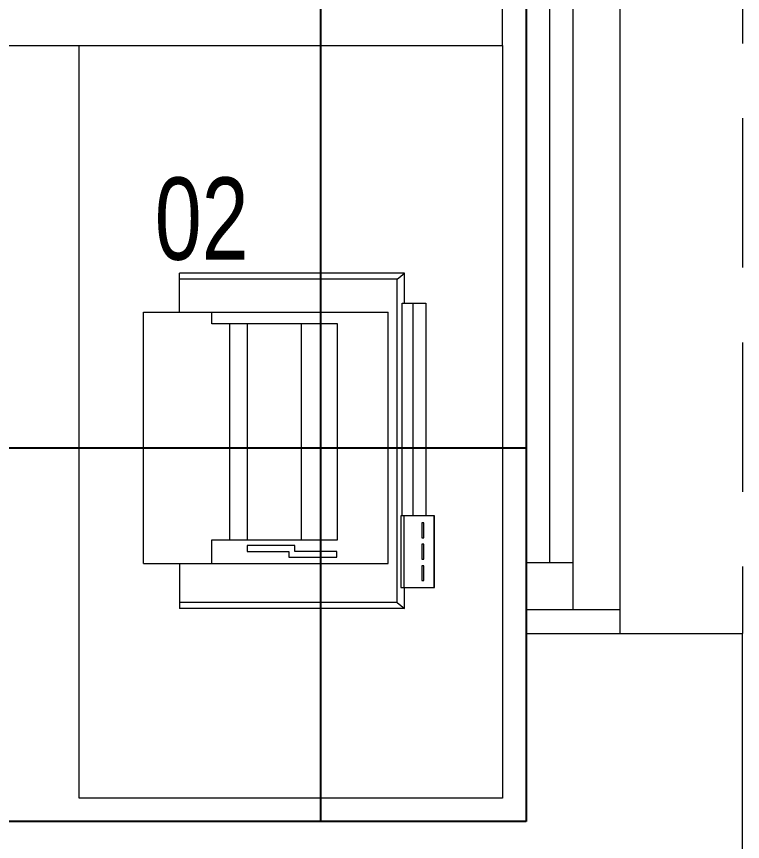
# Model space of a CAD drawing. Header units: inches. Extents: x -12418 to 57169, y -29325 to 19878.
# Drawn here: x 48276 to 49048, y 5581 to 6458 of the extents above; entities that cross this region are included whole.
import ezdxf

# ---------------------------------------------------------------- set-up
doc = ezdxf.new("R2010")
doc.units = ezdxf.units.IN
doc.header["$LTSCALE"] = 25
doc.header["$MEASUREMENT"] = 0
doc.linetypes.add('00-Ground Floor$0$HIDDEN', pattern=[9.525, 6.35, -3.175])
doc.layers.get('0').update_dxf_attribs({"color": 8})
for name, color, linetype, lineweight in [('00-Ground Floor$0$72_EGR_EQP_TAG', 142, 'Continuous', 5), ('00-Ground Floor$0$Aluminum', 251, 'Continuous', 5), ('00-Ground Floor$0$LOADING', 253, 'Continuous', 5), ('00-Ground Floor$0$NEW Wall', 166, 'Continuous', 5), ('00-Ground Floor$0$Proj', 251, 'Continuous', 5), ('00-Ground Floor$0$Walls', 251, 'Continuous', 5)]:
    doc.layers.add(name, color=color, linetype=linetype, lineweight=lineweight)
doc.layers.add('00-Ground Floor$0$False Ceiling', color=251, linetype='Continuous')
doc.styles.add('00-Ground Floor$0$X3G_ENTITY_257CFD', font='swisscl.ttf', dxfattribs={"height": 200})

# ---------------------------------------------------------------- blocks, each defined once
blk = doc.blocks.new('00-Ground Floor$0$ITPPLT2C-P')
at = {"color": 0}
for p, q in [((0.02286, 0.03177), (0.26184, 0.03177)), ((0.03041, 0.02557), (0.02286, 0.03177)), ((0.02286, 0), (0.02286, 0.03177)), ((0.26184, -0.00959), (0.26184, 0.03177)), ((0.03041, -0.31823), (0.03041, 0.02557)), ((0.03041, 0.02557), (0.26184, 0.02557)), ((0, 0), (0, -0.22622)), ((0.02518, 0), (0, 0)), ((0.01395, 0), (0.01395, -0.22622)), ((0.02518, 0), (0.01395, 0)), ((0.02518, -0.22622), (0.02518, 0)), ((0.0401, -0.27688), (0.0401, -0.00959)), ((0.3, -0.00959), (0.0401, -0.00959)), ((0.22741, -0.02218), (0.22741, -0.00959)), ((0.3, -0.27688), (0.3, -0.00959)), ((0.09395, -0.2515), (0.09395, -0.02218)), ((0.09395, -0.02218), (0.22741, -0.02218)), ((0.13211, -0.2515), (0.13211, -0.02218)), ((0.18945, -0.2515), (0.18945, -0.02218)), ((0.20824, -0.2515), (0.20824, -0.02218)), ((-0.0091, -0.22622), (0.02673, -0.22622)), ((-0.0091, -0.30235), (-0.0091, -0.22622)), ((-0.00872, -0.22622), (0.02363, -0.22622)), ((-0.00872, -0.30235), (-0.00872, -0.22622)), ((0, -0.22622), (0.02518, -0.22622)), ((0.01395, -0.22622), (0.02518, -0.22622)), ((0.02363, -0.22622), (0.02363, -0.30235)), ((0.02673, -0.22622), (0.02673, -0.30235)), ((0.00232, -0.24947), (0.00232, -0.23339)), ((0.00232, -0.23339), (0.00446, -0.23339)), ((0.00446, -0.23339), (0.00446, -0.24947)), ((0.00446, -0.24947), (0.00232, -0.24947)), ((0.22741, -0.2515), (0.09395, -0.2515)), ((0.22741, -0.27688), (0.22741, -0.2515)), ((0.00232, -0.27213), (0.00232, -0.25625)), ((0.00232, -0.25625), (0.00446, -0.25625)), ((0.00446, -0.25625), (0.00446, -0.27213)), ((0.13947, -0.2575), (0.19003, -0.2575)), ((0.13947, -0.26409), (0.13947, -0.2575)), ((0.19003, -0.2575), (0.19003, -0.26409)), ((0.09472, -0.2701), (0.09472, -0.26409)), ((0.09472, -0.26409), (0.13947, -0.26409)), ((0.14567, -0.2701), (0.09472, -0.2701)), ((0.19003, -0.26409), (0.14567, -0.26409)), ((0.14567, -0.26409), (0.14567, -0.2701)), ((0.00446, -0.27213), (0.00232, -0.27213)), ((0.00232, -0.29499), (0.00232, -0.2793)), ((0.00232, -0.2793), (0.00446, -0.2793)), ((0.00446, -0.2793), (0.00446, -0.29499)), ((0.3, -0.27688), (0.0401, -0.27688)), ((0.26184, -0.27688), (0.26184, -0.32462)), ((0.00446, -0.29499), (0.00232, -0.29499)), ((0.02673, -0.30235), (-0.0091, -0.30235)), ((0.02363, -0.30235), (-0.00872, -0.30235)), ((0.02286, -0.32462), (0.02286, -0.30235)), ((0.03041, -0.31823), (0.02286, -0.32462)), ((0.03041, -0.31823), (0.26184, -0.31823)), ((0.02286, -0.32462), (0.26184, -0.32462))]:
    blk.add_line(p, q, dxfattribs=at)
blk = doc.blocks.new('00-Ground Floor$0$GF21042A-P')
for p, q in [((1.4, 0.75), (0, 0.75)), ((0, 0.75), (0, 0)), ((1.4, 0), (1.4, 0.75)), ((0, 0), (1.4, 0))]:
    blk.add_line(p, q)
at = {"color": 2, "linetype": '00-Ground Floor$0$HIDDEN'}
for p, q in [((0, 0.45), (0.4, 0.45)), ((0.4, 0.45), (0.4, 0))]:
    blk.add_line(p, q, dxfattribs=at)
blk = doc.blocks.new('*X550')
at = {"color": 0}
for p, q in [((5, 3), (5, 3)), ((5, 3), (5, 3)), ((5, 3), (5, 3)), ((5, 3), (5, 3)), ((5, 3), (5, 3)), ((5, 3), (5, 3)), ((5, 3), (5, 3)), ((5, 3), (5, 3)), ((5, 3), (5, 3)), ((5, 3), (5, 3)), ((5, 3), (5, 3)), ((5, 3), (5, 3)), ((5, 3), (5, 3)), ((5, 3), (5, 3)), ((5, 3), (5, 3)), ((5, 3), (5, 3)), ((5, 3), (5, 3)), ((5, 3), (5, 3)), ((5, 3), (5, 3)), ((5, 3), (5, 3)), ((5, 3), (5, 3)), ((5, 3), (5, 3)), ((5, 3), (5, 3)), ((5, 3), (5, 3)), ((5, 3), (5, 3)), ((5, 3), (5, 3)), ((5, 3), (5, 3)), ((5, 3), (5, 3)), ((5, 3), (5, 3)), ((5, 3), (5, 3)), ((5, 3), (5, 3)), ((5, 3), (5, 3)), ((5, 3), (5, 3)), ((5, 3), (5, 3)), ((5, 3), (5, 3)), ((5, 3), (5, 3)), ((5, 3), (5, 3)), ((5, 3), (5, 3)), ((5, 3), (5, 3)), ((5, 3), (5, 3)), ((5, 3), (5, 3)), ((5, 3), (5, 3)), ((5, 3), (5, 3)), ((5, 3), (5, 3)), ((5, 3), (5, 3)), ((5, 3), (5, 3)), ((5, 3), (5, 3)), ((5, 3), (5, 3)), ((5, 3), (5, 3)), ((5, 3), (5, 3)), ((5, 3), (5, 3)), ((5, 3), (5, 3)), ((5, 3), (5, 3)), ((5, 3), (5, 3)), ((5, 3), (5, 3)), ((5, 3), (5, 3)), ((5, 3), (5, 3)), ((5, 3), (5, 3)), ((5, 3), (5, 3)), ((5, 3), (5, 3)), ((5, 3), (5, 3)), ((5, 3), (5, 3)), ((5, 3), (5, 3)), ((5, 3), (5, 3)), ((5, 3), (5, 3)), ((5, 3), (5, 3)), ((6, 3), (5, 3)), ((5, 3), (5, 3)), ((6, 3), (5, 3)), ((5, 3), (5, 3)), ((6, 3), (5, 3)), ((5, 3), (5, 3)), ((6, 3), (5, 3)), ((5, 3), (5, 3)), ((5, 3), (5, 3)), ((5, 3), (5, 3)), ((5, 3), (5, 3)), ((5, 3), (5, 3)), ((5, 3), (5, 3)), ((5, 3), (5, 3)), ((5, 3), (5, 3)), ((5, 3), (5, 3)), ((5, 3), (5, 3)), ((5, 3), (5, 3)), ((5, 3), (5, 3)), ((5, 3), (5, 3)), ((5, 3), (5, 3)), ((5, 3), (5, 3)), ((5, 3), (5, 3)), ((5, 3), (5, 3)), ((5, 3), (5, 3)), ((5, 3), (5, 3)), ((5, 3), (5, 3)), ((5, 3), (5, 3)), ((5, 3), (5, 3)), ((5, 3), (5, 3)), ((6, 3), (6, 3)), ((6, 3), (6, 3)), ((6, 3), (6, 3)), ((6, 3), (6, 3)), ((6, 3), (6, 3)), ((6, 3), (6, 3)), ((6, 3), (6, 3)), ((6, 3), (6, 3)), ((6, 3), (6, 3)), ((6, 3), (6, 3)), ((6, 3), (6, 3)), ((6, 3), (6, 3)), ((6, 3), (6, 3)), ((6, 3), (6, 3)), ((6, 3), (6, 3)), ((6, 3), (6, 3)), ((6, 3), (6, 3)), ((6, 3), (6, 3)), ((6, 3), (6, 3)), ((6, 3), (6, 3)), ((6, 3), (6, 3)), ((6, 3), (6, 3)), ((6, 3), (6, 3)), ((6, 3), (6, 3)), ((6, 3), (6, 3)), ((6, 3), (6, 3)), ((6, 3), (6, 3)), ((6, 3), (6, 3)), ((6, 3), (6, 3)), ((6, 3), (6, 3)), ((6, 3), (6, 3)), ((6, 3), (6, 3)), ((6, 3), (6, 3)), ((6, 3), (6, 3)), ((6, 3), (6, 3)), ((6, 3), (6, 3)), ((6, 3), (6, 3)), ((6, 3), (6, 3)), ((6, 3), (6, 3)), ((6, 3), (6, 3)), ((6, 3), (6, 3)), ((6, 3), (6, 3)), ((6, 3), (6, 3)), ((6, 3), (6, 3)), ((6, 3), (6, 3)), ((6, 3), (6, 3)), ((6, 3), (6, 3)), ((6, 3), (6, 3)), ((6, 3), (6, 3)), ((6, 3), (6, 3)), ((6, 3), (6, 3)), ((6, 3), (6, 3)), ((6, 3), (6, 3)), ((6, 3), (6, 3)), ((6, 3), (6, 3)), ((6, 3), (6, 3)), ((6, 3), (6, 3)), ((6, 3), (6, 3)), ((6, 3), (6, 3)), ((6, 3), (6, 3)), ((6, 3), (6, 3)), ((6, 3), (6, 3)), ((6, 3), (6, 3)), ((6, 3), (6, 3)), ((6, 3), (6, 3)), ((6, 3), (6, 3)), ((6, 3), (6, 3)), ((6, 3), (6, 3)), ((6, 3), (6, 3)), ((6, 3), (6, 3)), ((6, 3), (6, 3)), ((6, 3), (6, 3)), ((6, 3), (6, 3)), ((6, 3), (6, 3)), ((6, 3), (6, 3)), ((6, 3), (6, 3)), ((6, 3), (6, 3)), ((6, 3), (6, 3)), ((6, 3), (6, 3)), ((6, 3), (6, 3)), ((6, 3), (6, 3)), ((6, 3), (6, 3)), ((6, 3), (6, 3)), ((6, 3), (6, 3)), ((6, 3), (6, 3)), ((6, 3), (6, 3)), ((6, 3), (6, 3)), ((6, 3), (6, 3)), ((6, 3), (6, 3)), ((6, 3), (6, 3)), ((6, 3), (6, 3)), ((6, 3), (6, 3)), ((6, 3), (6, 3)), ((6, 3), (6, 3)), ((6, 3), (6, 3)), ((6, 3), (6, 3)), ((6, 3), (6, 3)), ((6, 3), (6, 3)), ((6, 3), (6, 3)), ((6, 3), (6, 3)), ((6, 3), (6, 3)), ((6, 3), (6, 3)), ((6, 3), (6, 3)), ((6, 3), (6, 3)), ((6, 3), (6, 3)), ((6, 3), (6, 3)), ((6, 3), (6, 3)), ((6, 3), (6, 3)), ((6, 3), (6, 3)), ((6, 3), (6, 3)), ((6, 3), (6, 3)), ((6, 3), (6, 3)), ((6, 3), (6, 3)), ((6, 3), (6, 3)), ((6, 3), (6, 3)), ((6, 3), (6, 3)), ((6, 3), (6, 3)), ((6, 3), (6, 3)), ((6, 3), (6, 3)), ((6, 3), (6, 3)), ((6, 3), (6, 3)), ((6, 3), (6, 3)), ((6, 3), (6, 3)), ((6, 3), (6, 3)), ((6, 3), (6, 3)), ((6, 3), (6, 3)), ((6, 3), (6, 3)), ((6, 3), (6, 3)), ((6, 3), (6, 3)), ((6, 3), (6, 3)), ((6, 3), (6, 3)), ((6, 3), (6, 3)), ((6, 3), (6, 3)), ((6, 3), (6, 3)), ((6, 3), (6, 3)), ((6, 3), (6, 3)), ((6, 3), (6, 3)), ((6, 3), (6, 3)), ((6, 3), (6, 3)), ((6, 3), (6, 3)), ((6, 3), (6, 3)), ((6, 3), (6, 3)), ((6, 3), (6, 3)), ((6, 3), (6, 3)), ((6, 3), (6, 3)), ((6, 3), (6, 3)), ((6, 3), (6, 3)), ((6, 3), (6, 3)), ((6, 3), (6, 3)), ((6, 3), (6, 3)), ((6, 3), (6, 3)), ((6, 3), (6, 3)), ((6, 3), (6, 3)), ((6, 3), (6, 3)), ((6, 3), (6, 3)), ((6, 3), (6, 3)), ((6, 3), (6, 3)), ((6, 3), (6, 3)), ((6, 3), (6, 3)), ((6, 3), (6, 3)), ((6, 3), (6, 3)), ((6, 3), (6, 3)), ((6, 3), (6, 3)), ((6, 3), (6, 3)), ((6, 3), (6, 3)), ((6, 3), (6, 3)), ((6, 3), (6, 3)), ((6, 3), (6, 3)), ((6, 3), (6, 3)), ((6, 3), (6, 3)), ((6, 3), (6, 3)), ((6, 3), (6, 3)), ((6, 3), (6, 3)), ((6, 3), (6, 3)), ((6, 3), (6, 3)), ((6, 3), (6, 3)), ((6, 3), (6, 3)), ((6, 3), (6, 3)), ((6, 3), (6, 3)), ((6, 3), (6, 3)), ((6, 3), (6, 3)), ((6, 3), (6, 3)), ((6, 3), (6, 3)), ((6, 3), (6, 3)), ((6, 3), (6, 3)), ((6, 3), (6, 3)), ((6, 3), (6, 3)), ((6, 3), (6, 3)), ((6, 3), (6, 3)), ((6, 3), (6, 3)), ((6, 3), (6, 3)), ((6, 3), (6, 3)), ((6, 3), (6, 3)), ((6, 3), (6, 3)), ((6, 3), (6, 3)), ((6, 3), (6, 3)), ((6, 3), (6, 3)), ((6, 3), (6, 3)), ((6, 3), (6, 3)), ((6, 3), (6, 3)), ((6, 3), (6, 3)), ((6, 3), (6, 3)), ((6, 3), (6, 3)), ((6, 3), (6, 3)), ((6, 3), (5, 3)), ((6, 3), (5, 3)), ((6, 3), (5, 3)), ((6, 3), (5, 3)), ((6, 3), (5, 3)), ((6, 3), (6, 3)), ((6, 3), (6, 3)), ((6, 3), (6, 3)), ((6, 3), (6, 3)), ((6, 3), (6, 3)), ((6, 3), (6, 3)), ((6, 3), (6, 3)), ((6, 3), (6, 3)), ((6, 3), (6, 3)), ((6, 3), (6, 3)), ((6, 3), (6, 3)), ((6, 3), (6, 3)), ((6, 3), (6, 3)), ((6, 3), (6, 3)), ((6, 3), (6, 3)), ((6, 3), (6, 3)), ((6, 3), (6, 3)), ((6, 3), (6, 3)), ((6, 3), (6, 3)), ((6, 3), (6, 3)), ((6, 3), (6, 3)), ((6, 3), (6, 3)), ((6, 3), (6, 3)), ((6, 3), (6, 3)), ((6, 3), (6, 3)), ((6, 3), (6, 3)), ((6, 3), (6, 3)), ((6, 3), (6, 3)), ((6, 3), (6, 3)), ((6, 3), (6, 3)), ((6, 3), (6, 3)), ((6, 3), (6, 3)), ((6, 3), (6, 3)), ((6, 3), (6, 3)), ((6, 3), (6, 3)), ((6, 3), (6, 3)), ((6, 3), (6, 3)), ((6, 3), (6, 3)), ((6, 3), (6, 3)), ((6, 3), (6, 3)), ((6, 3), (6, 3)), ((6, 3), (6, 3)), ((6, 3), (6, 3)), ((6, 3), (6, 3)), ((6, 3), (6, 3)), ((6, 3), (6, 3)), ((6, 3), (6, 3)), ((6, 3), (6, 3)), ((6, 3), (6, 3)), ((6, 3), (6, 3)), ((6, 3), (6, 3)), ((6, 3), (6, 3)), ((6, 3), (6, 3)), ((6, 3), (6, 3)), ((6, 3), (6, 3)), ((6, 3), (6, 3)), ((6, 3), (6, 3)), ((6, 3), (6, 3)), ((6, 3), (6, 3)), ((6, 3), (6, 3)), ((6, 3), (6, 3)), ((6, 3), (6, 3)), ((6, 3), (6, 3)), ((6, 3), (6, 3)), ((6, 3), (6, 3)), ((6, 3), (6, 3)), ((6, 3), (6, 3)), ((6, 3), (6, 3)), ((6, 3), (6, 3)), ((6, 3), (6, 3)), ((6, 3), (6, 3)), ((6, 3), (6, 3)), ((6, 3), (6, 3)), ((6, 3), (6, 3)), ((6, 3), (6, 3)), ((6, 3), (6, 3)), ((6, 3), (6, 3)), ((6, 3), (6, 3)), ((6, 3), (6, 3)), ((6, 3), (6, 3)), ((6, 3), (6, 3)), ((6, 3), (6, 3)), ((6, 3), (6, 3)), ((6, 3), (6, 3)), ((6, 3), (6, 3)), ((6, 3), (6, 3)), ((6, 3), (6, 3)), ((6, 3), (6, 3)), ((6, 3), (6, 3)), ((6, 3), (6, 3)), ((6, 3), (6, 3)), ((6, 3), (6, 3)), ((6, 3), (6, 3)), ((6, 3), (6, 3)), ((6, 3), (6, 3)), ((6, 3), (6, 3)), ((6, 3), (6, 3)), ((6, 3), (6, 3)), ((6, 3), (6, 3)), ((6, 3), (6, 3)), ((6, 3), (6, 3)), ((6, 3), (6, 3)), ((6, 3), (6, 3)), ((6, 3), (6, 3)), ((6, 3), (6, 3)), ((6, 3), (6, 3)), ((6, 3), (6, 3)), ((6, 3), (6, 3)), ((6, 3), (6, 3)), ((6, 3), (6, 3)), ((6, 3), (6, 3)), ((6, 3), (6, 3)), ((6, 3), (6, 3)), ((6, 3), (6, 3)), ((6, 3), (6, 3)), ((6, 3), (6, 3)), ((6, 3), (6, 3)), ((6, 3), (6, 3)), ((6, 3), (6, 3)), ((6, 3), (6, 3)), ((6, 3), (6, 3)), ((6, 3), (6, 3)), ((6, 3), (6, 3)), ((6, 3), (6, 3)), ((6, 3), (6, 3)), ((6, 3), (6, 3)), ((6, 3), (6, 3)), ((6, 3), (6, 3)), ((6, 3), (6, 3)), ((6, 3), (6, 3)), ((6, 3), (6, 3)), ((6, 3), (6, 3)), ((6, 3), (6, 3)), ((6, 3), (6, 3)), ((6, 3), (6, 3)), ((6, 3), (6, 3)), ((6, 3), (6, 3)), ((6, 3), (6, 3)), ((6, 3), (6, 3)), ((6, 3), (6, 3)), ((6, 3), (6, 3)), ((6, 3), (6, 3)), ((6, 3), (6, 3)), ((6, 3), (6, 3)), ((6, 3), (6, 3)), ((6, 3), (6, 3)), ((6, 3), (6, 3)), ((6, 3), (6, 3)), ((6, 3), (6, 3)), ((6, 3), (6, 3)), ((6, 3), (6, 3)), ((6, 3), (6, 3)), ((6, 3), (6, 3)), ((6, 3), (6, 3)), ((6, 3), (6, 3)), ((6, 3), (6, 3)), ((6, 3), (6, 3)), ((6, 3), (6, 3)), ((6, 3), (6, 3)), ((6, 3), (6, 3)), ((6, 3), (6, 3)), ((6, 3), (6, 3)), ((6, 3), (6, 3)), ((6, 3), (6, 3)), ((6, 3), (6, 3)), ((6, 3), (6, 3)), ((6, 3), (6, 3)), ((6, 3), (6, 3)), ((6, 3), (6, 3)), ((6, 3), (6, 3)), ((6, 3), (6, 3)), ((6, 3), (6, 3)), ((6, 3), (6, 3)), ((6, 3), (6, 3)), ((6, 3), (6, 3)), ((6, 3), (6, 3)), ((6, 3), (6, 3)), ((6, 3), (6, 3)), ((6, 3), (6, 3)), ((6, 3), (6, 3)), ((6, 3), (6, 3)), ((6, 3), (6, 3)), ((6, 3), (6, 3)), ((6, 3), (6, 3)), ((6, 3), (6, 3)), ((6, 3), (6, 3)), ((6, 3), (6, 3)), ((6, 3), (6, 3)), ((6, 3), (6, 3)), ((6, 3), (6, 3)), ((6, 3), (6, 3)), ((6, 3), (6, 3)), ((6, 3), (6, 3)), ((6, 3), (6, 3)), ((6, 3), (6, 3)), ((6, 3), (6, 3)), ((6, 3), (6, 3)), ((6, 3), (6, 3)), ((6, 3), (6, 3)), ((6, 3), (6, 3)), ((6, 3), (6, 3)), ((6, 3), (6, 3)), ((6, 3), (6, 3)), ((6, 3), (6, 3)), ((6, 3), (6, 3)), ((6, 3), (6, 3)), ((6, 3), (6, 3)), ((6, 3), (6, 3)), ((6, 3), (6, 3)), ((6, 3), (6, 3)), ((6, 3), (6, 3)), ((6, 3), (6, 3)), ((6, 3), (6, 3)), ((6, 3), (6, 3)), ((6, 3), (6, 3)), ((6, 3), (6, 3)), ((6, 3), (6, 3)), ((6, 3), (6, 3)), ((6, 3), (6, 3)), ((6, 3), (6, 3)), ((6, 3), (6, 3)), ((6, 3), (6, 3)), ((6, 3), (6, 3)), ((6, 3), (6, 3)), ((6, 3), (6, 3)), ((6, 3), (6, 3)), ((6, 3), (6, 3)), ((6, 3), (6, 3)), ((6, 3), (6, 3)), ((6, 3), (6, 3)), ((6, 3), (6, 3)), ((6, 3), (6, 3)), ((6, 3), (6, 3)), ((6, 3), (6, 3)), ((6, 3), (6, 3)), ((6, 3), (6, 3)), ((6, 3), (6, 3)), ((6, 3), (6, 3)), ((6, 3), (6, 3)), ((6, 3), (6, 3)), ((6, 3), (6, 3)), ((6, 3), (6, 3)), ((6, 3), (6, 3)), ((6, 3), (6, 3)), ((6, 3), (6, 3)), ((6, 3), (6, 3)), ((6, 3), (6, 3)), ((6, 3), (6, 3)), ((6, 3), (6, 3)), ((6, 3), (6, 3)), ((6, 3), (6, 3)), ((6, 3), (6, 3)), ((6, 3), (6, 3)), ((6, 3), (6, 3)), ((6, 3), (6, 3)), ((6, 3), (6, 3)), ((6, 3), (6, 3)), ((6, 3), (6, 3)), ((6, 3), (6, 3)), ((6, 3), (6, 3)), ((6, 3), (6, 3)), ((6, 3), (6, 3)), ((6, 3), (6, 3)), ((6, 3), (6, 3)), ((6, 3), (6, 3)), ((6, 3), (6, 3)), ((6, 3), (6, 3)), ((6, 3), (6, 3)), ((6, 3), (6, 3)), ((6, 3), (6, 3)), ((6, 3), (6, 3)), ((6, 3), (6, 3)), ((6, 3), (6, 3)), ((6, 3), (6, 3)), ((6, 3), (6, 3)), ((6, 3), (6, 3)), ((6, 3), (6, 3)), ((6, 3), (6, 3)), ((6, 3), (6, 3)), ((6, 3), (6, 3)), ((6, 3), (6, 3)), ((6, 3), (6, 3)), ((6, 3), (6, 3)), ((6, 3), (6, 3)), ((6, 3), (6, 3)), ((6, 3), (6, 3)), ((6, 3), (6, 3)), ((6, 3), (6, 3)), ((6, 3), (6, 3)), ((6, 3), (6, 3)), ((6, 3), (6, 3)), ((6, 3), (6, 3)), ((6, 3), (6, 3)), ((6, 3), (6, 3)), ((6, 3), (6, 3)), ((6, 3), (6, 3)), ((6, 3), (6, 3)), ((6, 3), (6, 3)), ((6, 3), (6, 3)), ((6, 3), (6, 3)), ((6, 3), (6, 3)), ((6, 3), (6, 3)), ((6, 3), (6, 3)), ((6, 3), (6, 3)), ((6, 3), (6, 3)), ((6, 3), (6, 3)), ((6, 3), (6, 3)), ((6, 3), (6, 3)), ((6, 3), (6, 3)), ((6, 3), (6, 3)), ((6, 3), (6, 3)), ((6, 3), (6, 3)), ((6, 3), (6, 3)), ((6, 3), (6, 3)), ((6, 3), (6, 3)), ((6, 3), (6, 3)), ((6, 3), (6, 3))]:
    blk.add_line(p, q, dxfattribs=at)
blk = doc.blocks.new('*X551')
at = {"color": 0}
for p, q in [((13, 1), (13, 1)), ((13, 1), (13, 1)), ((13, 1), (13, 1)), ((13, 1), (13, 1)), ((13, 1), (13, 1)), ((13, 1), (13, 1)), ((13, 1), (13, 1)), ((13, 1), (13, 1)), ((13, 1), (13, 1)), ((13, 1), (13, 1)), ((13, 1), (13, 1)), ((13, 1), (13, 1)), ((13, 1), (13, 1)), ((13, 1), (13, 1)), ((13, 1), (13, 1)), ((13, 1), (14, 1)), ((13, 1), (14, 1)), ((13, 1), (14, 1)), ((13, 1), (13, 1)), ((13, 1), (13, 1)), ((13, 1), (13, 1)), ((13, 1), (13, 1)), ((13, 1), (13, 1)), ((13, 1), (13, 1)), ((13, 1), (13, 1)), ((13, 1), (13, 1)), ((13, 1), (13, 1)), ((13, 1), (13, 1)), ((13, 1), (13, 1)), ((13, 1), (13, 1)), ((13, 1), (13, 1)), ((13, 1), (13, 1)), ((13, 1), (13, 1)), ((13, 1), (13, 1)), ((13, 1), (13, 1)), ((13, 1), (13, 1)), ((13, 1), (13, 1)), ((13, 1), (13, 1)), ((13, 1), (13, 1)), ((13, 1), (13, 1)), ((13, 1), (13, 1)), ((13, 1), (13, 1)), ((13, 1), (13, 1)), ((13, 1), (13, 1)), ((13, 1), (13, 1)), ((13, 1), (13, 1)), ((13, 1), (13, 1)), ((13, 1), (13, 1)), ((13, 1), (13, 1)), ((13, 1), (13, 1)), ((13, 1), (13, 1)), ((13, 1), (13, 1)), ((13, 1), (13, 1)), ((13, 1), (13, 1)), ((13, 1), (13, 1)), ((13, 1), (13, 1)), ((13, 1), (13, 1)), ((13, 1), (13, 1)), ((13, 1), (13, 1)), ((13, 1), (13, 1)), ((13, 1), (13, 1)), ((13, 1), (13, 1)), ((13, 1), (13, 1)), ((13, 1), (13, 1)), ((13, 1), (13, 1)), ((13, 1), (13, 1)), ((13, 1), (13, 1)), ((13, 1), (13, 1)), ((13, 1), (13, 1)), ((13, 1), (13, 1)), ((13, 1), (13, 1)), ((13, 1), (13, 1)), ((13, 1), (13, 1)), ((13, 1), (13, 1)), ((13, 1), (13, 1)), ((13, 1), (13, 1)), ((13, 1), (13, 1)), ((13, 1), (13, 1)), ((13, 1), (13, 1)), ((13, 1), (13, 1)), ((13, 1), (13, 1)), ((13, 1), (13, 1)), ((13, 1), (13, 1)), ((13, 1), (13, 1)), ((13, 1), (13, 1)), ((13, 1), (13, 1)), ((13, 1), (13, 1)), ((13, 1), (13, 1)), ((13, 1), (13, 1)), ((13, 1), (13, 1)), ((13, 1), (13, 1)), ((13, 1), (13, 1)), ((13, 1), (13, 1)), ((13, 1), (13, 1)), ((13, 1), (13, 1)), ((13, 1), (13, 1)), ((13, 1), (13, 1)), ((13, 1), (13, 1)), ((13, 1), (13, 1)), ((13, 1), (13, 1)), ((13, 1), (13, 1)), ((13, 1), (13, 1)), ((13, 1), (13, 1)), ((13, 1), (13, 1)), ((13, 1), (13, 1)), ((13, 1), (13, 1)), ((13, 1), (13, 1)), ((13, 1), (13, 1)), ((13, 1), (13, 1)), ((13, 1), (13, 1)), ((13, 1), (13, 1)), ((13, 1), (13, 1)), ((13, 1), (13, 1)), ((13, 1), (13, 1)), ((13, 1), (13, 1)), ((13, 1), (13, 1)), ((13, 1), (13, 1)), ((13, 1), (13, 1)), ((13, 1), (13, 1)), ((13, 1), (13, 1)), ((13, 1), (13, 1)), ((13, 1), (13, 1)), ((13, 1), (13, 1)), ((13, 1), (14, 1)), ((13, 0), (13, 0)), ((13, 0), (13, 0)), ((13, 0), (13, 0)), ((13, 0), (13, 0)), ((13, 0), (13, 0)), ((13, 0), (13, 0)), ((13, 0), (13, 0)), ((13, 0), (13, 0)), ((13, 0), (13, 0)), ((13, 0), (13, 0)), ((13, 0), (13, 0)), ((13, 0), (13, 0)), ((13, 0), (13, 0)), ((13, 0), (13, 0)), ((13, 0), (13, 0)), ((13, 0), (13, 0)), ((13, 0), (13, 0)), ((13, 0), (13, 0)), ((13, 0), (13, 0)), ((13, 0), (13, 0)), ((13, 0), (13, 0)), ((13, 0), (13, 0)), ((13, 0), (13, 0)), ((13, 0), (13, 0)), ((13, 0), (13, 0)), ((13, 0), (13, 0)), ((13, 0), (13, 0)), ((13, 0), (13, 0)), ((13, 0), (13, 0)), ((13, 0), (13, 0)), ((13, 0), (13, 0)), ((13, 0), (13, 0)), ((13, 0), (13, 0)), ((13, 0), (13, 0)), ((13, 0), (13, 0)), ((13, 0), (13, 0)), ((13, 0), (13, 0)), ((13, 0), (13, 0)), ((13, 0), (13, 0)), ((13, 0), (13, 0)), ((13, 0), (13, 0)), ((13, 0), (13, 0)), ((13, 0), (13, 0)), ((13, 0), (13, 0)), ((13, 0), (13, 0)), ((13, 0), (13, 0)), ((13, 0), (13, 0)), ((13, 0), (13, 0)), ((13, 0), (14, 0)), ((13, 0), (14, 0)), ((13, 0), (13, 0)), ((13, 0), (14, 0)), ((14, 1), (14, 1)), ((14, 1), (14, 1)), ((14, 1), (14, 1)), ((14, 1), (14, 1)), ((14, 1), (14, 1)), ((14, 1), (14, 1)), ((14, 1), (14, 1)), ((14, 1), (14, 1)), ((14, 1), (14, 1)), ((14, 1), (14, 1)), ((14, 1), (14, 1)), ((14, 1), (14, 1)), ((14, 1), (14, 1)), ((14, 1), (14, 1)), ((14, 1), (14, 1)), ((14, 1), (14, 1)), ((14, 1), (14, 1)), ((14, 1), (14, 1)), ((14, 1), (14, 1)), ((14, 1), (14, 1)), ((14, 1), (14, 1)), ((14, 1), (14, 1)), ((14, 1), (14, 1)), ((14, 1), (14, 1)), ((14, 1), (14, 1)), ((14, 1), (14, 1)), ((14, 1), (14, 1)), ((14, 1), (14, 1)), ((14, 1), (14, 1)), ((14, 1), (14, 1)), ((14, 1), (14, 1)), ((14, 1), (14, 1)), ((14, 1), (14, 1)), ((14, 1), (14, 1)), ((14, 1), (14, 1)), ((14, 1), (14, 1)), ((14, 1), (14, 1)), ((14, 1), (14, 1)), ((14, 1), (14, 1)), ((14, 1), (14, 1)), ((14, 1), (14, 1)), ((14, 1), (14, 1)), ((14, 1), (14, 1)), ((14, 1), (14, 1)), ((14, 1), (14, 1)), ((14, 1), (14, 1)), ((14, 1), (14, 1)), ((14, 1), (14, 1)), ((14, 1), (14, 1)), ((14, 1), (14, 1)), ((14, 1), (14, 1)), ((14, 1), (14, 1)), ((14, 1), (14, 1)), ((14, 1), (14, 1)), ((14, 1), (14, 1)), ((14, 1), (14, 1)), ((14, 1), (14, 1)), ((14, 1), (14, 1)), ((14, 1), (14, 1)), ((14, 1), (14, 1)), ((14, 1), (14, 1)), ((14, 1), (14, 1)), ((14, 1), (14, 1)), ((14, 1), (14, 1)), ((14, 1), (14, 1)), ((14, 1), (14, 1)), ((14, 1), (14, 1)), ((14, 1), (14, 1)), ((14, 1), (14, 1)), ((14, 1), (14, 1)), ((14, 1), (14, 1)), ((14, 1), (14, 1)), ((14, 1), (14, 1)), ((14, 1), (14, 1)), ((14, 1), (14, 1)), ((14, 1), (14, 1)), ((14, 1), (14, 1)), ((14, 1), (14, 1)), ((14, 1), (14, 1)), ((14, 1), (14, 1)), ((14, 1), (14, 1)), ((14, 1), (14, 1)), ((14, 1), (14, 1)), ((14, 1), (14, 1)), ((14, 1), (14, 1)), ((14, 1), (14, 1)), ((14, 1), (14, 1)), ((14, 1), (14, 1)), ((14, 1), (14, 1)), ((14, 1), (14, 1)), ((14, 1), (14, 1)), ((14, 1), (14, 1)), ((14, 1), (14, 1)), ((14, 1), (14, 1)), ((14, 0), (14, 0)), ((14, 0), (14, 0)), ((14, 0), (14, 0)), ((14, 0), (14, 0)), ((14, 0), (14, 0)), ((14, 0), (14, 0)), ((14, 0), (14, 0)), ((14, 0), (14, 0)), ((14, 0), (14, 0)), ((14, 0), (14, 0)), ((14, 0), (14, 0)), ((14, 0), (14, 0)), ((14, 0), (14, 0)), ((14, 0), (14, 0)), ((14, 0), (14, 0)), ((14, 0), (14, 0)), ((14, 0), (14, 0)), ((14, 0), (14, 0)), ((14, 0), (14, 0)), ((14, 0), (14, 0)), ((14, 0), (14, 0)), ((14, 0), (14, 0)), ((14, 0), (14, 0)), ((14, 0), (14, 0)), ((14, 0), (14, 0)), ((14, 0), (14, 0)), ((14, 0), (14, 0)), ((14, 0), (14, 0)), ((14, 0), (14, 0)), ((14, 0), (14, 0)), ((14, 0), (14, 0)), ((14, 0), (14, 0)), ((14, 0), (14, 0)), ((14, 0), (14, 0)), ((14, 0), (14, 0)), ((14, 0), (14, 0)), ((14, 0), (14, 0)), ((14, 0), (14, 0)), ((14, 0), (14, 0)), ((14, 0), (14, 0)), ((14, 0), (14, 0)), ((14, 0), (14, 0)), ((14, 0), (14, 0)), ((14, 0), (14, 0)), ((14, 0), (14, 0)), ((14, 0), (14, 0)), ((14, 0), (14, 0)), ((14, 0), (14, 0)), ((13, 0), (13, 0)), ((13, 0), (14, 0)), ((13, 0), (13, 0)), ((13, 0), (14, 0)), ((13, 0), (13, 0)), ((13, 0), (14, 0)), ((13, 0), (13, 0)), ((13, 0), (13, 0)), ((13, 0), (13, 0)), ((13, 0), (13, 0)), ((13, 0), (14, 0)), ((13, 0), (13, 0)), ((13, 0), (14, 0)), ((13, 0), (13, 0)), ((13, 0), (14, 0)), ((13, 0), (13, 0)), ((13, 0), (14, 0)), ((13, 0), (13, 0)), ((13, 0), (14, 0)), ((13, 0), (13, 0)), ((13, 0), (14, 0)), ((13, 0), (13, 0)), ((13, 0), (14, 0)), ((13, 0), (13, 0)), ((13, 0), (13, 0)), ((13, 0), (13, 0)), ((13, 0), (14, 0)), ((13, 0), (13, 0)), ((13, 0), (14, 0)), ((13, 0), (13, 0)), ((13, 0), (14, 0)), ((13, 0), (13, 0)), ((13, 0), (14, 0)), ((13, 0), (13, 0)), ((13, 0), (13, 0)), ((13, 0), (13, 0)), ((13, 0), (13, 0)), ((13, 0), (13, 0)), ((13, 0), (13, 0)), ((13, 0), (13, 0)), ((13, 0), (13, 0)), ((13, 0), (13, 0)), ((13, 0), (13, 0)), ((13, 0), (13, 0)), ((13, 0), (13, 0)), ((13, 0), (13, 0)), ((13, 0), (13, 0)), ((13, 0), (13, 0)), ((13, 0), (13, 0)), ((13, 0), (13, 0)), ((13, 0), (13, 0)), ((13, 0), (13, 0)), ((13, 0), (13, 0)), ((13, 0), (13, 0)), ((13, 0), (13, 0)), ((13, 0), (13, 0)), ((13, 0), (13, 0)), ((13, 0), (13, 0)), ((13, 0), (13, 0)), ((13, 0), (13, 0)), ((13, 0), (13, 0)), ((13, 0), (13, 0)), ((13, 0), (13, 0)), ((13, 0), (13, 0)), ((13, -1), (13, -1)), ((13, -1), (13, -1)), ((13, -1), (13, -1)), ((13, -1), (13, -1)), ((13, -1), (13, -1)), ((13, -1), (14, -1)), ((13, -1), (13, -1)), ((14, 0), (14, 0)), ((14, 0), (14, 0)), ((14, 0), (14, 0)), ((14, 0), (14, 0)), ((14, 0), (14, 0)), ((14, 0), (14, 0)), ((14, 0), (14, 0)), ((14, 0), (14, 0)), ((14, 0), (14, 0)), ((14, 0), (14, 0)), ((14, 0), (14, 0)), ((14, 0), (14, 0)), ((14, 0), (14, 0)), ((14, 0), (14, 0)), ((14, 0), (14, 0)), ((13, 0), (14, 0)), ((14, 0), (14, 0)), ((14, 0), (14, 0)), ((14, 0), (14, 0)), ((14, 0), (14, 0)), ((14, 0), (14, 0)), ((14, 0), (14, 0)), ((14, 0), (14, 0)), ((14, 0), (14, 0)), ((14, 0), (14, 0)), ((14, 0), (14, 0)), ((14, 0), (14, 0)), ((14, 0), (14, 0)), ((14, 0), (14, 0)), ((14, 0), (14, 0)), ((14, 0), (14, 0)), ((14, 0), (14, 0)), ((14, 0), (14, 0)), ((14, 0), (14, 0)), ((14, 0), (14, 0)), ((14, 0), (14, 0)), ((14, 0), (14, 0)), ((14, 0), (14, 0)), ((14, 0), (14, 0)), ((14, 0), (14, 0)), ((14, 0), (14, 0)), ((14, 0), (14, 0)), ((14, 0), (14, 0)), ((14, 0), (14, 0)), ((14, 0), (14, 0)), ((14, 0), (14, 0)), ((14, 0), (14, 0)), ((14, 0), (14, 0)), ((14, 0), (14, 0)), ((14, 0), (14, 0)), ((14, -1), (14, -1)), ((14, -1), (14, -1)), ((14, -1), (14, -1)), ((14, -1), (14, -1)), ((14, -1), (14, -1))]:
    blk.add_line(p, q, dxfattribs=at)
blk = doc.blocks.new('00-Ground Floor$0$GF21046-P')
for p, q in [((0.4, 0.45), (-0.4, 0.45)), ((-0.4, 0.45), (-0.4, 0)), ((0.4, 0), (0.4, 0.45)), ((-0.4, 0), (0.4, 0))]:
    blk.add_line(p, q)
for points in [[(0.4, 0.45), (0.4, 0.45), (0.4, 0.45), (0.4, 0.45), (0.4, 0.45), (0.4, 0.45), (0.4, 0.45), (0.4, 0.45), (0.4, 0.45), (0.4, 0.45), (0.4, 0.45), (0.4, 0.45), (0.4, 0.45), (0.4, 0.45), (0.4, 0.45), (0.4, 0.45), (0.4, 0.45), (0.4, 0.45), (0.4, 0.45), (0.4, 0.45), (0.4, 0.45), (0.4, 0.45), (0.4, 0.45), (0.4, 0.45), (0.4, 0.45), (0.4, 0.45), (0.4, 0.45), (0.4, 0.45), (0.4, 0.45), (0.4, 0.45), (0.4, 0.45), (0.4, 0.45), (0.4, 0.45), (0.4, 0.45), (0.4, 0.45), (0.4, 0.45), (0.4, 0.45), (0.4, 0.45), (0.4, 0.45), (0.4, 0.45), (0.4, 0.45), (0.4, 0.45), (0.4, 0.45), (0.4, 0.45), (0.4, 0.45), (0.4, 0.45), (0.4, 0.45), (0.4, 0.45), (0.4, 0.45), (0.4, 0.45), (0.4, 0.45), (0.4, 0.45), (0.4, 0.45), (0.4, 0.45), (0.4, 0.45), (0.4, 0.45), (0.4, 0.45), (0.4, 0.45), (0.4, 0.45), (0.4, 0.45), (0.4, 0.45), (0.4, 0.45), (0.4, 0.45), (0.4, 0.45), (0.4, 0.45), (0.4, 0.45), (0.4, 0.45), (0.4, 0.45), (0.4, 0.45), (0.4, 0.45), (0.4, 0.45), (0.4, 0.45), (0.4, 0.45), (0.4, 0.45), (0.4, 0.45), (0.4, 0.45), (0.4, 0.45), (0.4, 0.45), (0.4, 0.45), (0.4, 0.45), (0.4, 0.45), (0.4, 0.45), (0.4, 0.45), (0.4, 0.45), (0.4, 0.45), (0.4, 0.45), (0.4, 0.45), (0.4, 0.45), (0.4, 0.45), (0.4, 0.45), (0.4, 0.45), (0.4, 0.45), (0.4, 0.45), (0.4, 0.45), (0.4, 0.45), (0.4, 0.45), (0.4, 0.45), (0.4, 0.45), (0.4, 0.45), (0.4, 0.45), (0.4, 0.45), (0.4, 0.45), (0.4, 0.45), (0.4, 0.45), (0.4, 0.45), (0.4, 0.45), (0.4, 0.45), (0.4, 0.45), (0.4, 0.45), (0.4, 0.45), (0.4, 0.45), (0.4, 0.45), (0.4, 0.45), (0.4, 0.45), (0.4, 0.45), (0.4, 0.45), (0.4, 0.45), (0.4, 0.45), (0.4, 0.45), (0.4, 0.45), (0.4, 0.45), (0.4, 0.45), (0.4, 0.45), (0.4, 0.45), (0.4, 0.45), (0.4, 0.45), (0.4, 0.45), (0.4, 0.45), (0.4, 0.45), (0.4, 0.45), (0.4, 0.45), (0.4, 0.45), (0.4, 0.45), (0.4, 0.45), (0.4, 0.45), (0.4, 0.45), (0.4, 0.45), (0.4, 0.45), (0.4, 0.45), (0.4, 0.45), (0.4, 0.45), (0.4, 0.45), (0.4, 0.45), (0.4, 0.45), (0.4, 0.45), (0.4, 0.45), (0.4, 0.45), (0.4, 0.45), (0.4, 0.45), (0.4, 0.45), (0.4, 0.45), (0.4, 0.45), (0.4, 0.45), (0.4, 0.45), (0.4, 0.45), (0.4, 0.45), (0.4, 0.45), (0.4, 0.45), (0.4, 0.45), (0.4, 0.45), (0.4, 0.45), (0.4, 0.45), (0.4, 0.45), (0.4, 0.45), (0.4, 0.45), (0.4, 0.45), (0.4, 0.45), (0.4, 0.45), (0.4, 0.45), (0.4, 0.45), (0.4, 0.45), (0.4, 0.45), (0.4, 0.45), (0.4, 0.45), (0.4, 0.45), (0.4, 0.45), (0.4, 0.45), (0.4, 0.45), (0.4, 0.45), (0.4, 0.45), (0.4, 0.45), (0.4, 0.45), (0.4, 0.45), (0.4, 0.45), (0.4, 0.45), (0.4, 0.45), (0.4, 0.45), (0.4, 0.45), (0.4, 0.45), (0.4, 0.45), (0.4, 0.45), (0.4, 0.45), (0.4, 0.45), (0.4, 0.45), (0.4, 0.45), (0.4, 0.45), (0.4, 0.45), (0.4, 0.45), (0.4, 0.45), (0.4, 0.45), (0.4, 0.45), (0.4, 0.45), (0.4, 0.45), (0.4, 0.45), (0.4, 0.45), (0.4, 0.45), (0.4, 0.45), (0.4, 0.45), (0.4, 0.45), (0.4, 0.45), (0.4, 0.45), (0.4, 0.45), (0.4, 0.45), (0.4, 0.45), (0.4, 0.45), (0.4, 0.45), (0.4, 0.45), (0.4, 0.45), (0.4, 0.45)], [(0.4, 0.45), (0.4, 0.45), (0.4, 0.45), (0.4, 0.45), (0.4, 0.45), (0.4, 0.45), (0.4, 0.45), (0.4, 0.45), (0.4, 0.45), (0.4, 0.45), (0.4, 0.45), (0.4, 0.45), (0.4, 0.45), (0.4, 0.45), (0.4, 0.45), (0.4, 0.45), (0.4, 0.45), (0.4, 0.45), (0.4, 0.45), (0.4, 0.45), (0.4, 0.45), (0.4, 0.45), (0.4, 0.45), (0.4, 0.45), (0.4, 0.45), (0.4, 0.45), (0.4, 0.45), (0.4, 0.45), (0.4, 0.45), (0.4, 0.45), (0.4, 0.45), (0.4, 0.45), (0.4, 0.45), (0.4, 0.45), (0.4, 0.45), (0.4, 0.45), (0.4, 0.45), (0.4, 0.45), (0.4, 0.45), (0.4, 0.45), (0.4, 0.45), (0.4, 0.45), (0.4, 0.45), (0.4, 0.45), (0.4, 0.45), (0.4, 0.45), (0.4, 0.45), (0.4, 0.45), (0.4, 0.45), (0.4, 0.45), (0.4, 0.45), (0.4, 0.45), (0.4, 0.45), (0.4, 0.45), (0.4, 0.45), (0.4, 0.45), (0.4, 0.45), (0.4, 0.45), (0.4, 0.45), (0.4, 0.45), (0.4, 0.45), (0.4, 0.45), (0.4, 0.45), (0.4, 0.45), (0.4, 0.45), (0.4, 0.45), (0.4, 0.45), (0.4, 0.45), (0.4, 0.45), (0.4, 0.45), (0.4, 0.45), (0.4, 0.45), (0.4, 0.45), (0.4, 0.45), (0.4, 0.45), (0.4, 0.45), (0.4, 0.45), (0.4, 0.45), (0.4, 0.45), (0.4, 0.45), (0.4, 0.45), (0.4, 0.45), (0.4, 0.45), (0.4, 0.45), (0.4, 0.45), (0.4, 0.45), (0.4, 0.45), (0.4, 0.45), (0.4, 0.45), (0.4, 0.45), (0.4, 0.45), (0.4, 0.45), (0.4, 0.45), (0.4, 0.45), (0.4, 0.45), (0.4, 0.45), (0.4, 0.45), (0.4, 0.45), (0.4, 0.45), (0.4, 0.45), (0.4, 0.45), (0.4, 0.45), (0.4, 0.45), (0.4, 0.45), (0.4, 0.45), (0.4, 0.45), (0.4, 0.45), (0.4, 0.45), (0.4, 0.45), (0.4, 0.45), (0.4, 0.45), (0.4, 0.45), (0.4, 0.45), (0.4, 0.45), (0.4, 0.45), (0.4, 0.45), (0.4, 0.45), (0.4, 0.45), (0.4, 0.45), (0.4, 0.45), (0.4, 0.45), (0.4, 0.45), (0.4, 0.45), (0.4, 0.45), (0.4, 0.45), (0.4, 0.45), (0.4, 0.45), (0.4, 0.45), (0.4, 0.45), (0.4, 0.45), (0.4, 0.45), (0.4, 0.45), (0.4, 0.45), (0.4, 0.45), (0.4, 0.45), (0.4, 0.45), (0.4, 0.45), (0.4, 0.45), (0.4, 0.45), (0.4, 0.45), (0.4, 0.45), (0.4, 0.45), (0.4, 0.45), (0.4, 0.45), (0.4, 0.45), (0.4, 0.45), (0.4, 0.45), (0.4, 0.45), (0.4, 0.45), (0.4, 0.45), (0.4, 0.45), (0.4, 0.45), (0.4, 0.45), (0.4, 0.45), (0.4, 0.45), (0.4, 0.45), (0.4, 0.45), (0.4, 0.45), (0.4, 0.45), (0.4, 0.45), (0.4, 0.45), (0.4, 0.45), (0.4, 0.45), (0.4, 0.45), (0.4, 0.45), (0.4, 0.45), (0.4, 0.45), (0.4, 0.45), (0.4, 0.45), (0.4, 0.45), (0.4, 0.45), (0.4, 0.45), (0.4, 0.45), (0.4, 0.45), (0.4, 0.45), (0.4, 0.45), (0.4, 0.45), (0.4, 0.45), (0.4, 0.45), (0.4, 0.45), (0.4, 0.45), (0.4, 0.45), (0.4, 0.45), (0.4, 0.45), (0.4, 0.45), (0.4, 0.45), (0.4, 0.45), (0.4, 0.45), (0.4, 0.45), (0.4, 0.45), (0.4, 0.45), (0.4, 0.45), (0.4, 0.45), (0.4, 0.45), (0.4, 0.45), (0.4, 0.45), (0.4, 0.45), (0.4, 0.45), (0.4, 0.45), (0.4, 0.45), (0.4, 0.45), (0.4, 0.45), (0.4, 0.45), (0.4, 0.45), (0.4, 0.45), (0.4, 0.45), (0.4, 0.45), (0.4, 0.45), (0.4, 0.45), (0.4, 0.45), (0.4, 0.45), (0.4, 0.45), (0.4, 0.45), (0.4, 0.45)], [(0.4, 0.45), (0.4, 0.45), (0.4, 0.45), (0.4, 0.45), (0.4, 0.45), (0.4, 0.45), (0.4, 0.45), (0.4, 0.45), (0.4, 0.45), (0.4, 0.45), (0.4, 0.45), (0.4, 0.45), (0.4, 0.45), (0.4, 0.45), (0.4, 0.45), (0.4, 0.45), (0.4, 0.45), (0.4, 0.45), (0.4, 0.45), (0.4, 0.45), (0.4, 0.45), (0.4, 0.45), (0.4, 0.45), (0.4, 0.45), (0.4, 0.45), (0.4, 0.45), (0.4, 0.45), (0.4, 0.45), (0.4, 0.45), (0.4, 0.45), (0.4, 0.45), (0.4, 0.45), (0.4, 0.45), (0.4, 0.45), (0.4, 0.45), (0.4, 0.45), (0.4, 0.45), (0.4, 0.45), (0.4, 0.45), (0.4, 0.45), (0.4, 0.45), (0.4, 0.45), (0.4, 0.45), (0.4, 0.45), (0.4, 0.45), (0.4, 0.45), (0.4, 0.45), (0.4, 0.45), (0.4, 0.45), (0.4, 0.45), (0.4, 0.45), (0.4, 0.45), (0.4, 0.45), (0.4, 0.45), (0.4, 0.45), (0.4, 0.45), (0.4, 0.45), (0.4, 0.45), (0.4, 0.45), (0.4, 0.45), (0.4, 0.45), (0.4, 0.45), (0.4, 0.45), (0.4, 0.45), (0.4, 0.45), (0.4, 0.45), (0.4, 0.45), (0.4, 0.45), (0.4, 0.45), (0.4, 0.45), (0.4, 0.45), (0.4, 0.45), (0.4, 0.45), (0.4, 0.45), (0.4, 0.45), (0.4, 0.45), (0.4, 0.45), (0.4, 0.45), (0.4, 0.45), (0.4, 0.45), (0.4, 0.45), (0.4, 0.45), (0.4, 0.45), (0.4, 0.45), (0.4, 0.45), (0.4, 0.45), (0.4, 0.45), (0.4, 0.45), (0.4, 0.45), (0.4, 0.45), (0.4, 0.45), (0.4, 0.45), (0.4, 0.45), (0.4, 0.45), (0.4, 0.45), (0.4, 0.45), (0.4, 0.45), (0.4, 0.45), (0.4, 0.45), (0.4, 0.45), (0.4, 0.45), (0.4, 0.45), (0.4, 0.45), (0.4, 0.45), (0.4, 0.45), (0.4, 0.45), (0.4, 0.45), (0.4, 0.45), (0.4, 0.45), (0.4, 0.45), (0.4, 0.45), (0.4, 0.45), (0.4, 0.45), (0.4, 0.45), (0.4, 0.45), (0.4, 0.45), (0.4, 0.45), (0.4, 0.45), (0.4, 0.45), (0.4, 0.45), (0.4, 0.45), (0.4, 0.45), (0.4, 0.45), (0.4, 0.45), (0.4, 0.45), (0.4, 0.45), (0.4, 0.45), (0.4, 0.45), (0.4, 0.45), (0.4, 0.45), (0.4, 0.45), (0.4, 0.45), (0.4, 0.45), (0.4, 0.45), (0.4, 0.45), (0.4, 0.45), (0.4, 0.45), (0.4, 0.45), (0.4, 0.45), (0.4, 0.45), (0.4, 0.45), (0.4, 0.45), (0.4, 0.45), (0.4, 0.45), (0.4, 0.45), (0.4, 0.45), (0.4, 0.45), (0.4, 0.45), (0.4, 0.45), (0.4, 0.45), (0.4, 0.45), (0.4, 0.45), (0.4, 0.45), (0.4, 0.45), (0.4, 0.45), (0.4, 0.45), (0.4, 0.45), (0.4, 0.45), (0.4, 0.45), (0.4, 0.45), (0.4, 0.45), (0.4, 0.45), (0.4, 0.45), (0.4, 0.45), (0.4, 0.45), (0.4, 0.45), (0.4, 0.45), (0.4, 0.45), (0.4, 0.45), (0.4, 0.45), (0.4, 0.45), (0.4, 0.45), (0.4, 0.45), (0.4, 0.45), (0.4, 0.45), (0.4, 0.45), (0.4, 0.45), (0.4, 0.45), (0.4, 0.45), (0.4, 0.45), (0.4, 0.45), (0.4, 0.45), (0.4, 0.45), (0.4, 0.45), (0.4, 0.45), (0.4, 0.45), (0.4, 0.45), (0.4, 0.45), (0.4, 0.45), (0.4, 0.45), (0.4, 0.45), (0.4, 0.45), (0.4, 0.45), (0.4, 0.45), (0.4, 0.45), (0.4, 0.45), (0.4, 0.45), (0.4, 0.45), (0.4, 0.45), (0.4, 0.45), (0.4, 0.45), (0.4, 0.45), (0.4, 0.45), (0.4, 0.45), (0.4, 0.45), (0.4, 0.45), (0.4, 0.45), (0.4, 0.45), (0.4, 0.45), (0.4, 0.45), (0.4, 0.45), (0.4, 0.45), (0.4, 0.45), (0.4, 0.45), (0.4, 0.45), (0.4, 0.45), (0.4, 0.45), (0.4, 0.45), (0.4, 0.45), (0.4, 0.45), (0.4, 0.45), (0.4, 0.45), (0.4, 0.45), (0.4, 0.45), (0.4, 0.45), (0.4, 0.45), (0.4, 0.45), (0.4, 0.45), (0.4, 0.45), (0.4, 0.45), (0.4, 0.45), (0.4, 0.45), (0.4, 0.45), (0.4, 0.45), (0.4, 0.45), (0.4, 0.45), (0.4, 0.45), (0.4, 0.45), (0.4, 0.45), (0.4, 0.45), (0.4, 0.45), (0.4, 0.45), (0.4, 0.45), (0.4, 0.45), (0.4, 0.45), (0.4, 0.45), (0.4, 0.45), (0.4, 0.45), (0.4, 0.45), (0.4, 0.45), (0.4, 0.45), (0.4, 0.45), (0.4, 0.45), (0.4, 0.45), (0.4, 0.45), (0.4, 0.45), (0.4, 0.45), (0.4, 0.45), (0.4, 0.45), (0.4, 0.45), (0.4, 0.45), (0.4, 0.45), (0.4, 0.45), (0.4, 0.45), (0.4, 0.45), (0.4, 0.45), (0.4, 0.45), (0.4, 0.45), (0.4, 0.45), (0.4, 0.45), (0.4, 0.45), (0.4, 0.45), (0.4, 0.45), (0.4, 0.45), (0.4, 0.45), (0.4, 0.45), (0.4, 0.45)]]:
    blk.add_lwpolyline(points, close=True)
at = {"layer": '00-Ground Floor$0$NEW Wall', "color": 8, "linetype": 'Continuous'}
for points in [[(0.4, 0.45), (0.4, 0.45), (0.4, 0.45), (0.4, 0.45), (0.4, 0.45), (0.4, 0.45), (0.4, 0.45), (0.4, 0.45), (0.4, 0.45)], [(0.4, 0.45), (0.4, 0.45), (0.4, 0.45), (0.4, 0.45), (0.4, 0.45), (0.4, 0.45), (0.4, 0.45), (0.4, 0.45), (0.4, 0.45), (0.4, 0.45)], [(0.4, 0.45), (0.4, 0.45), (0.4, 0.45), (0.4, 0.45), (0.4, 0.45), (0.4, 0.45), (0.4, 0.45), (0.4, 0.45), (0.4, 0.45), (0.4, 0.45), (0.4, 0.45), (0.4, 0.45), (0.4, 0.45), (0.4, 0.45), (0.4, 0.45), (0.4, 0.45), (0.4, 0.45), (0.4, 0.45)], [(0.4, 0.45), (0.4, 0.45), (0.4, 0.45), (0.4, 0.45), (0.4, 0.45), (0.4, 0.45), (0.4, 0.45)], [(0.4, 0.45), (0.4, 0.45), (0.4, 0.45), (0.4, 0.45), (0.4, 0.45), (0.4, 0.45), (0.4, 0.45), (0.4, 0.45)], [(0.4, 0.45), (0.4, 0.45), (0.4, 0.45), (0.4, 0.45), (0.4, 0.45), (0.4, 0.45), (0.4, 0.45), (0.4, 0.45), (0.4, 0.45), (0.4, 0.45), (0.4, 0.45), (0.4, 0.45)], [(0.4, 0.45), (0.4, 0.45), (0.4, 0.45), (0.4, 0.45), (0.4, 0.45), (0.4, 0.45), (0.4, 0.45), (0.4, 0.45), (0.4, 0.45), (0.4, 0.45)], [(0.4, 0.45), (0.4, 0.45), (0.4, 0.45), (0.4, 0.45), (0.4, 0.45), (0.4, 0.45), (0.4, 0.45), (0.4, 0.45), (0.4, 0.45), (0.4, 0.45), (0.4, 0.45), (0.4, 0.45), (0.4, 0.45), (0.4, 0.45), (0.4, 0.45)], [(0.4, 0.45), (0.4, 0.45), (0.4, 0.45), (0.4, 0.45), (0.4, 0.45), (0.4, 0.45), (0.4, 0.45), (0.4, 0.45), (0.4, 0.45), (0.4, 0.45)], [(0.4, 0.45), (0.4, 0.45), (0.4, 0.45), (0.4, 0.45), (0.4, 0.45), (0.4, 0.45), (0.4, 0.45), (0.4, 0.45), (0.4, 0.45), (0.4, 0.45)], [(0.4, 0.45), (0.4, 0.45), (0.4, 0.45), (0.4, 0.45), (0.4, 0.45), (0.4, 0.45), (0.4, 0.45), (0.4, 0.45), (0.4, 0.45), (0.4, 0.45), (0.4, 0.45), (0.4, 0.45), (0.4, 0.45), (0.4, 0.45), (0.4, 0.45), (0.4, 0.45), (0.4, 0.45), (0.4, 0.45), (0.4, 0.45), (0.4, 0.45), (0.4, 0.45), (0.4, 0.45), (0.4, 0.45), (0.4, 0.45), (0.4, 0.45), (0.4, 0.45), (0.4, 0.45), (0.4, 0.45), (0.4, 0.45), (0.4, 0.45), (0.4, 0.45), (0.4, 0.45), (0.4, 0.45), (0.4, 0.45), (0.4, 0.45), (0.4, 0.45), (0.4, 0.45), (0.4, 0.45), (0.4, 0.45), (0.4, 0.45), (0.4, 0.45), (0.4, 0.45), (0.4, 0.45), (0.4, 0.45), (0.4, 0.45), (0.4, 0.45), (0.4, 0.45), (0.4, 0.45), (0.4, 0.45), (0.4, 0.45), (0.4, 0.45), (0.4, 0.45), (0.4, 0.45), (0.4, 0.45), (0.4, 0.45), (0.4, 0.45), (0.4, 0.45), (0.4, 0.45), (0.4, 0.45), (0.4, 0.45), (0.4, 0.45), (0.4, 0.45), (0.4, 0.45), (0.4, 0.45), (0.4, 0.45), (0.4, 0.45), (0.4, 0.45), (0.4, 0.45), (0.4, 0.45), (0.4, 0.45), (0.4, 0.45), (0.4, 0.45), (0.4, 0.45), (0.4, 0.45), (0.4, 0.45), (0.4, 0.45), (0.4, 0.45), (0.4, 0.45), (0.4, 0.45), (0.4, 0.45), (0.4, 0.45), (0.4, 0.45), (0.4, 0.45), (0.4, 0.45), (0.4, 0.45), (0.4, 0.45), (0.4, 0.45), (0.4, 0.45), (0.4, 0.45), (0.4, 0.45), (0.4, 0.45), (0.4, 0.45), (0.4, 0.45), (0.4, 0.45), (0.4, 0.45), (0.4, 0.45), (0.4, 0.45), (0.4, 0.45), (0.4, 0.45), (0.4, 0.45), (0.4, 0.45), (0.4, 0.45), (0.4, 0.45), (0.4, 0.45), (0.4, 0.45), (0.4, 0.45), (0.4, 0.45), (0.4, 0.45), (0.4, 0.45), (0.4, 0.45), (0.4, 0.45)], [(0.4, 0.45), (0.4, 0.45), (0.4, 0.45), (0.4, 0.45), (0.4, 0.45), (0.4, 0.45), (0.4, 0.45)], [(0.4, 0.45), (0.4, 0.45), (0.4, 0.45), (0.4, 0.45), (0.4, 0.45), (0.4, 0.45), (0.4, 0.45), (0.4, 0.45), (0.4, 0.45), (0.4, 0.45), (0.4, 0.45), (0.4, 0.45), (0.4, 0.45), (0.4, 0.45), (0.4, 0.45), (0.4, 0.45), (0.4, 0.45), (0.4, 0.45), (0.4, 0.45), (0.4, 0.45), (0.4, 0.45), (0.4, 0.45), (0.4, 0.45), (0.4, 0.45), (0.4, 0.45), (0.4, 0.45), (0.4, 0.45), (0.4, 0.45), (0.4, 0.45), (0.4, 0.45), (0.4, 0.45), (0.4, 0.45), (0.4, 0.45), (0.4, 0.45), (0.4, 0.45), (0.4, 0.45), (0.4, 0.45), (0.4, 0.45), (0.4, 0.45), (0.4, 0.45), (0.4, 0.45), (0.4, 0.45), (0.4, 0.45), (0.4, 0.45), (0.4, 0.45), (0.4, 0.45), (0.4, 0.45), (0.4, 0.45), (0.4, 0.45), (0.4, 0.45), (0.4, 0.45), (0.4, 0.45), (0.4, 0.45), (0.4, 0.45), (0.4, 0.45), (0.4, 0.45), (0.4, 0.45), (0.4, 0.45), (0.4, 0.45), (0.4, 0.45), (0.4, 0.45), (0.4, 0.45), (0.4, 0.45), (0.4, 0.45), (0.4, 0.45), (0.4, 0.45), (0.4, 0.45), (0.4, 0.45), (0.4, 0.45), (0.4, 0.45), (0.4, 0.45), (0.4, 0.45), (0.4, 0.45), (0.4, 0.45), (0.4, 0.45), (0.4, 0.45), (0.4, 0.45), (0.4, 0.45), (0.4, 0.45), (0.4, 0.45), (0.4, 0.45), (0.4, 0.45), (0.4, 0.45), (0.4, 0.45), (0.4, 0.45), (0.4, 0.45), (0.4, 0.45), (0.4, 0.45), (0.4, 0.45)], [(0.4, 0.45), (0.4, 0.45), (0.4, 0.45), (0.4, 0.45), (0.4, 0.45), (0.4, 0.45), (0.4, 0.45), (0.4, 0.45), (0.4, 0.45), (0.4, 0.45), (0.4, 0.45), (0.4, 0.45), (0.4, 0.45), (0.4, 0.45), (0.4, 0.45), (0.4, 0.45), (0.4, 0.45)]]:
    blk.add_lwpolyline(points, dxfattribs=at)
at = {"layer": '00-Ground Floor$0$NEW Wall', "color": 7, "linetype": 'Continuous'}
blk.add_lwpolyline([(0.4, 0.45), (0.4, 0.45), (0.4, 0.45), (0.4, 0.45), (0.4, 0.45), (0.4, 0.45), (0.4, 0.45), (0.4, 0.45), (0.4, 0.45), (0.4, 0.45), (0.4, 0.45), (0.4, 0.45), (0.4, 0.45), (0.4, 0.45), (0.4, 0.45), (0.4, 0.45), (0.4, 0.45), (0.4, 0.45), (0.4, 0.45), (0.4, 0.45), (0.4, 0.45), (0.4, 0.45), (0.4, 0.45), (0.4, 0.45), (0.4, 0.45), (0.4, 0.45), (0.4, 0.45), (0.4, 0.45), (0.4, 0.45), (0.4, 0.45), (0.4, 0.45), (0.4, 0.45), (0.4, 0.45), (0.4, 0.45), (0.4, 0.45), (0.4, 0.45), (0.4, 0.45), (0.4, 0.45), (0.4, 0.45), (0.4, 0.45), (0.4, 0.45), (0.4, 0.45), (0.4, 0.45), (0.4, 0.45), (0.4, 0.45), (0.4, 0.45), (0.4, 0.45), (0.4, 0.45), (0.4, 0.45), (0.4, 0.45), (0.4, 0.45), (0.4, 0.45), (0.4, 0.45), (0.4, 0.45)], dxfattribs=at)
at = {"color": 1, "xscale": 8.59375e-11, "yscale": 8.59375e-11, "zscale": 8.59375e-11}
blk.add_blockref('*X550', (0.4, 0.45), dxfattribs=at)
at = {"color": 8, "xscale": 5.5e-11, "yscale": 5.5e-11, "zscale": 5.5e-11}
blk.add_blockref('*X551', (0.4, 0.45), dxfattribs=at)
blk = doc.blocks.new('00-Ground Floor$0$A$Ce9e1c4c3')
at = {"layer": '00-Ground Floor$0$False Ceiling', "color": 254, "linetype": 'Continuous'}
for p, q in [((-51400, 5602.57), (-51400, 8572.57)), ((-53702.07, 6000), (-51182.07, 6000))]:
    blk.add_line(p, q, dxfattribs=at)
at = {"layer": '00-Ground Floor$0$False Ceiling', "color": 254}
for p, q in [((-51182.07, 8572.57, 0), (-51182.07, 5602.57, 0)), ((-51182.07, 5602.57, 0), (-53702.07, 5602.57, 0))]:
    blk.add_line(p, q, dxfattribs=at)
blk = doc.blocks.new('00-Ground Floor')
at = {"layer": '00-Ground Floor$0$Aluminum'}
for p, q in [((48817.93, 5802.57, 0), (48817.93, 7302.57, 0)), ((48917.93, 5802.57, 0), (48917.93, 7302.57, 0)), ((48867.93, 5827.57, 0), (48867.93, 7277.57, 0)), ((48842.93, 7227.57, 0), (48842.93, 5877.57, 0)), ((48867.93, 5877.57, 0), (48817.93, 5877.57, 0)), ((48917.93, 5827.57, 0), (48817.93, 5827.57, 0))]:
    blk.add_line(p, q, dxfattribs=at)
at = {"layer": '00-Ground Floor$0$Proj', "linetype": '00-Ground Floor$0$HIDDEN'}
blk.add_line((49047.93, 7302.57, 0), (49047.93, 5802.57, 0), dxfattribs=at)
at = {"layer": '00-Ground Floor$0$Walls'}
for p, q in [((48817.93, 5602.57, 0), (48817.93, 5802.57, 0)), ((48817.93, 5802.57, 0), (49047.93, 5802.57, 0)), ((49047.93, 5052.57, 0), (49047.93, 5802.57, 0)), ((46297.93, 5602.57, 0), (48817.93, 5602.57, 0)), ((46297.93, 5602.57, 0), (48817.93, 5602.57, 0))]:
    blk.add_line(p, q, dxfattribs=at)
at = {"layer": '00-Ground Floor$0$False Ceiling', "color": 254}
blk.add_blockref('00-Ground Floor$0$A$Ce9e1c4c3', (100000, 0), dxfattribs=at)
at = {"layer": '00-Ground Floor$0$LOADING', "yscale": 1000, "zscale": 1000}
for name, p, xscale, rotation in [('00-Ground Floor$0$GF21042A-P', (47392.93, 6427.57, 0), 1000, 359.9999999991881), ('00-Ground Floor$0$GF21046-P', (48342.93, 6027.57, 0), -1000, 270)]:
    blk.add_blockref(name, p, dxfattribs=dict(at, xscale=xscale, rotation=rotation))
at = {"layer": '00-Ground Floor$0$LOADING', "extrusion": (7.77426e-06, -1.57465e-11, -1), "xscale": 1000.000000000001, "yscale": 1000.000000000001, "zscale": 1000.000000000001, "rotation": 0.001410758509388341}
blk.add_blockref('00-Ground Floor$0$ITPPLT2C-P', (-48711.54, 6153.66, 0.36), dxfattribs=at)
at = {"layer": '00-Ground Floor$0$72_EGR_EQP_TAG', "insert": (48473.24, 6287.19, 0.02), "char_height": 87.473, "attachment_point": 2, "style": '00-Ground Floor$0$X3G_ENTITY_257CFD'}
blk.add_mtext('02', dxfattribs=at)

msp = doc.modelspace()

# ---------------------------------------------------------------- block references
msp.add_blockref('00-Ground Floor', (0, 0))

doc.saveas('drawing.dxf')
